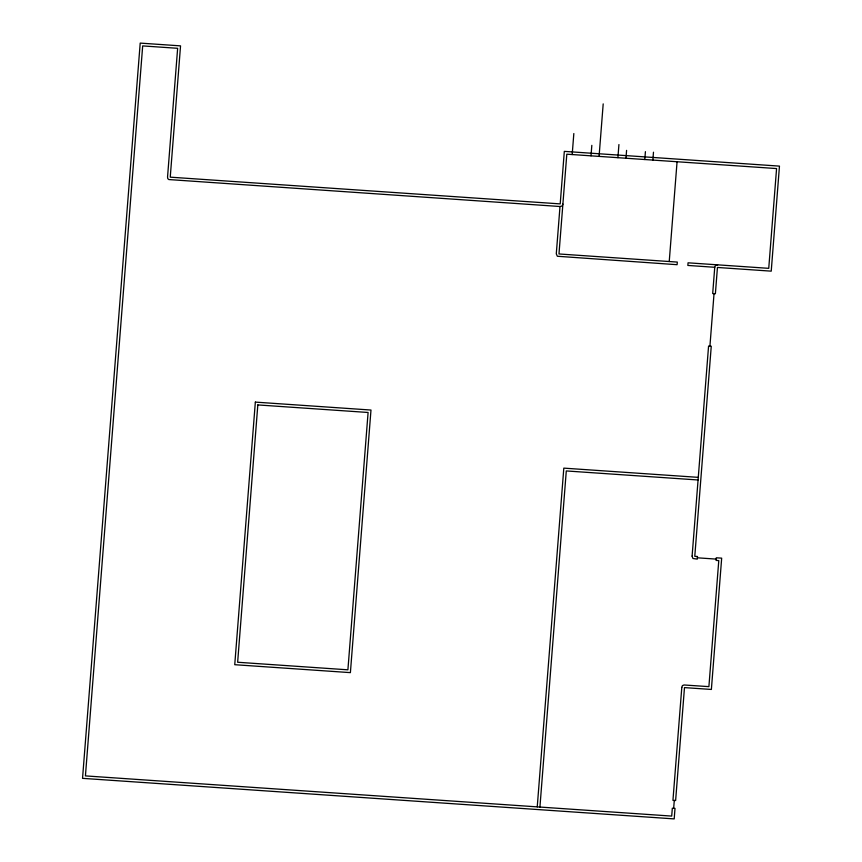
<?xml version="1.0" encoding="UTF-8"?>
<svg xmlns="http://www.w3.org/2000/svg" width="862" height="862" viewBox="0 0 862 862"><rect width="100%" height="100%" fill="white"/><g stroke="black" fill="none" stroke-linecap="round" stroke-linejoin="round"><path stroke-width="1.29" d="M562.886 204.078L562.099 206.04L559.998 206.514L556.292 253.784L557.326 256.251L677.101 264.699L677.306 262.08L558.975 253.967L566.808 154.179L776.576 168.564L768.742 268.341L688.059 262.813L687.854 265.442L714.749 267.285L715.546 265.324L717.647 264.839M572.185 154.557L573.833 133.545M537.241 806.875L563.813 468.131L698.274 477.354M539.924 807.058L566.291 470.943L698.069 479.983M591.009 155.839L591.828 145.344M599.079 156.399L603.195 103.882M617.903 157.681L618.927 144.557M625.963 158.242L626.588 150.365M644.798 159.535L645.412 151.647M652.857 160.084L653.482 152.208M669.235 261.52L677.069 161.744M714.749 267.285L712.691 293.543L715.385 293.726L717.443 267.468L771.231 271.153L779.463 166.118L564.319 151.378L560.203 203.895L170.245 177.163L180.546 45.869L140.204 43.1L82.536 778.343L674.192 818.9L675.011 808.394L672.328 808.211L671.703 816.088L85.424 775.897L142.683 45.912L177.647 48.304L167.551 176.979L167.778 178.649L168.833 179.555L559.998 206.514M673.664 808.308L674.289 800.432M709.922 346.158L714.038 293.64M697.369 557.811L716.193 559.104M692.1 556.13L692.919 558.479L697.272 559.126L697.477 556.496L694.783 556.313L711.258 346.244L708.575 346.061L692.1 556.13M255.346 402.112L234.744 664.699L350.392 672.629L370.983 410.043L255.346 402.112M257.824 404.924L237.643 662.253L347.903 669.817L368.096 412.478L257.824 404.924M681.799 687.423L672.942 800.335L675.625 800.518L684.482 687.607L711.376 689.449L721.677 558.156L716.3 557.789L716.096 560.419L718.779 560.602L708.898 686.637L684.029 684.978L682.424 685.613L681.799 687.423"/></g></svg>
